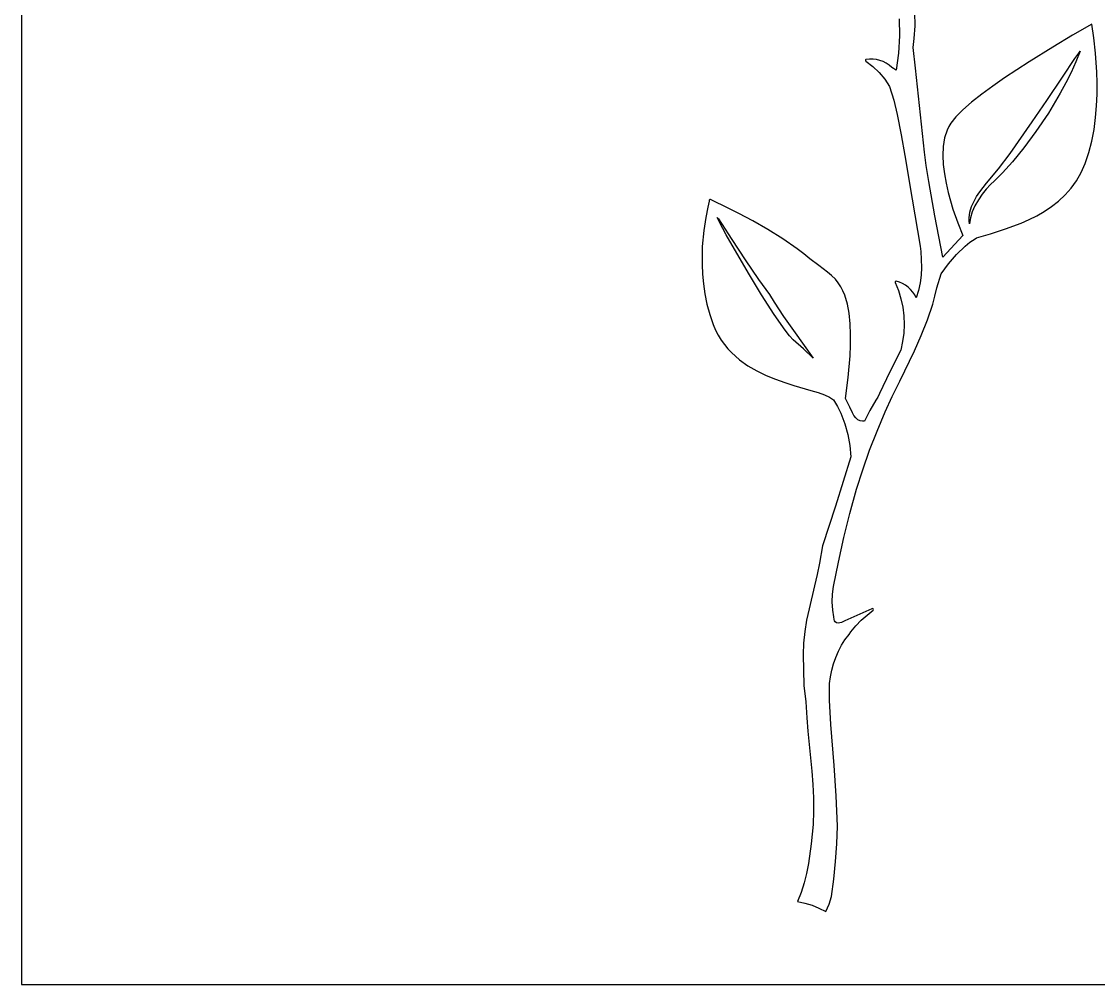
# Model space of a CAD drawing. Extents: x 0 to 706, y 0 to 706.
# Drawn here: x 0 to 453.3, y 0 to 405.3 of the extents above; entities that cross this region are included whole.
import ezdxf

# ---------------------------------------------------------------- set-up
doc = ezdxf.new("R2010")
doc.units = 0

msp = doc.modelspace()

# ---------------------------------------------------------------- linework, layer by layer
at = {"layer": 'BACKGROUND'}
for p, q in [((0, 705.553127), (0, -0.000873)), ((0, -0.000873), (705.554, -0.000873))]:
    msp.add_line(p, q, dxfattribs=at)
at = {"layer": 'OBJECTS'}
for p, q in [((376.112059, 403.536591), (376.056365, 409.026275)), ((369.42113, 406.423877), (369.546913, 399.222856)), ((375.746538, 398.077929), (376.112059, 403.536591)), ((450.448832, 404.128055), (442.435646, 399.508484)), ((451.338971, 398.380662), (450.448832, 404.128055)), ((369.546913, 399.222856), (369.121884, 392.026515)), ((442.435646, 399.508484), (434.03361, 394.490636)), ((375.378945, 394.338493), (375.746538, 398.077929)), ((434.03361, 394.490636), (424.136342, 388.339961)), ((452.054144, 391.976805), (451.338971, 398.380662)), ((369.121884, 392.026515), (368.141372, 384.872781)), ((376.30322, 385.652065), (375.378945, 394.338493)), ((443.383513, 389.707253), (444.999581, 391.994774)), ((445.670468, 392.751349), (443.847925, 388.272458)), ((444.999581, 391.994774), (445.670468, 392.751349)), ((452.596053, 383.913183), (452.054144, 391.976805)), ((355.258496, 389.1984), (355.18837, 389.009267)), ((355.18837, 389.009267), (355.359203, 388.637617)), ((355.446691, 389.306835), (355.258496, 389.1984)), ((355.359203, 388.637617), (358.342081, 386.336767)), ((356.941204, 389.490985), (355.446691, 389.306835)), ((358.429669, 389.483648), (356.941204, 389.490985)), ((358.342081, 386.336767), (360.991155, 383.76581)), ((359.895024, 389.292863), (358.429669, 389.483648)), ((361.320208, 388.926673), (359.895024, 389.292863)), ((362.688159, 388.393118), (361.320208, 388.926673)), ((363.981817, 387.700239), (362.688159, 388.393118)), ((365.184119, 386.856076), (363.981817, 387.700239)), ((366.278004, 385.86867), (365.184119, 386.856076)), ((368.141372, 384.872781), (366.278004, 385.86867)), ((380.069115, 350.255479), (376.30322, 385.652065)), ((424.136342, 388.339961), (413.820141, 381.560869)), ((438.145999, 381.912144), (443.383513, 389.707253)), ((443.847925, 388.272458), (441.814084, 383.819732)), ((360.991155, 383.76581), (363.33285, 380.955473)), ((363.33285, 380.955473), (365.393592, 377.936479)), ((413.820141, 381.560869), (408.841283, 378.093294)), ((431.618246, 372.111563), (438.145999, 381.912144)), ((441.814084, 383.819732), (439.601728, 379.418238)), ((452.719221, 379.421541), (452.596053, 383.913183)), ((365.393592, 377.936479), (367.175292, 372.118922)), ((408.841283, 378.093294), (404.161304, 374.65777)), ((439.601728, 379.418238), (437.243645, 375.093041)), ((452.699697, 374.710053), (452.719221, 379.421541)), ((367.175292, 372.118922), (368.600335, 366.202411)), ((404.161304, 374.65777), (399.91474, 371.317346)), ((425.460579, 363.051054), (431.618246, 372.111563)), ((437.243645, 375.093041), (432.221439, 366.771808)), ((452.504358, 369.843753), (452.699697, 374.710053)), ((396.236128, 368.135075), (393.260007, 365.174007)), ((399.91474, 371.317346), (396.236128, 368.135075)), ((452.100076, 364.887671), (452.504358, 369.843753)), ((368.600335, 366.202411), (370.267603, 357.537546)), ((393.260007, 365.174007), (391.120913, 362.497194)), ((416.141401, 349.689889), (425.460579, 363.051054)), ((432.221439, 366.771808), (427.009755, 359.05656)), ((451.453729, 359.906841), (452.100076, 364.887671)), ((389.577056, 359.564393), (388.55038, 356.280635)), ((390.280736, 361.079321), (389.577056, 359.564393)), ((391.120913, 362.497194), (390.280736, 361.079321)), ((427.009755, 359.05656), (421.870881, 352.147826)), ((450.53219, 354.966294), (451.453729, 359.906841)), ((370.267603, 357.537546), (371.747811, 348.838021)), ((388.55038, 356.280635), (387.983265, 352.720454)), ((449.302335, 350.131063), (450.53219, 354.966294)), ((380.786928, 344.724475), (380.069115, 350.255479)), ((387.983265, 352.720454), (387.818093, 348.958384)), ((411.287559, 343.224611), (416.141401, 349.689889)), ((421.870881, 352.147826), (417.067104, 346.246135)), ((447.731038, 345.466179), (449.302335, 350.131063)), ((371.747811, 348.838021), (374.862479, 330.56382)), ((381.841356, 338.019778), (380.786928, 344.724475)), ((387.818093, 348.958384), (387.997247, 345.068959)), ((387.997247, 345.068959), (388.463109, 341.126713)), ((417.067104, 346.246135), (412.860715, 341.552017)), ((446.037479, 341.674091), (447.731038, 345.466179)), ((388.463109, 341.126713), (389.15806, 337.206179)), ((406.21236, 337.203436), (411.287559, 343.224611)), ((412.860715, 341.552017), (409.514, 338.266)), ((444.033167, 338.224627), (446.037479, 341.674091)), ((384.427057, 323.44553), (381.841356, 338.019778)), ((389.15806, 337.206179), (390.024482, 333.381891)), ((403.304199, 333.589544), (406.21236, 337.203436)), ((407.81555, 336.638255), (406.067066, 334.719345)), ((409.514, 338.266), (407.81555, 336.638255)), ((441.751329, 335.096995), (444.033167, 338.224627)), ((390.024482, 333.381891), (392.041268, 326.320188)), ((400.91753, 329.617672), (402.037988, 331.648736)), ((402.037988, 331.648736), (403.304199, 333.589544)), ((404.34895, 332.564742), (402.741608, 330.229916)), ((406.067066, 334.719345), (404.34895, 332.564742)), ((436.487989, 329.72407), (439.225193, 332.270406)), ((439.225193, 332.270406), (441.751329, 335.096995)), ((288.836747, 327.083613), (287.987637, 322.865911)), ((289.47457, 329.676938), (288.836747, 327.083613)), ((289.478804, 330.052999), (289.47457, 329.676938)), ((289.664364, 330.357798), (289.478804, 330.052999)), ((289.68165, 330.416359), (289.664364, 330.357798)), ((289.691881, 330.368734), (289.68165, 330.416359)), ((290.009733, 330.357445), (289.691881, 330.368734)), ((290.893087, 329.892132), (290.009733, 330.357445)), ((296.832699, 327.057883), (290.893087, 329.892132)), ((301.876336, 324.512745), (296.832699, 327.057883)), ((374.862479, 330.56382), (378.248433, 310.700711)), ((399.177325, 325.062659), (399.928415, 327.41582)), ((399.928415, 327.41582), (400.91753, 329.617672)), ((401.325443, 327.77034), (400.18086, 325.241484)), ((402.741608, 330.229916), (401.325443, 327.77034)), ((430.513288, 325.388999), (433.572944, 327.437198)), ((433.572944, 327.437198), (436.487989, 329.72407)), ((287.987637, 322.865911), (287.154171, 317.278523)), ((293.728591, 320.810891), (292.741991, 322.848587)), ((292.741991, 322.848587), (293.320041, 322.205381)), ((293.320041, 322.205381), (294.665006, 320.253846)), ((307.769453, 321.377815), (301.876336, 324.512745)), ((387.774823, 306.13119), (384.427057, 323.44553)), ((392.041268, 326.320188), (394.052523, 320.537875)), ((398.823969, 322.632042), (399.177325, 325.062659)), ((398.846351, 321.410766), (398.823969, 322.632042)), ((399.388263, 322.698821), (399.028056, 320.19782)), ((400.18086, 325.241484), (399.388263, 322.698821)), ((420.798929, 320.468542), (424.093052, 321.92546)), ((424.093052, 321.92546), (427.342247, 323.558683)), ((427.342247, 323.558683), (430.513288, 325.388999)), ((296.618823, 315.554476), (293.728591, 320.810891)), ((294.665006, 320.253846), (299.035047, 313.542065)), ((314.112245, 317.774756), (307.769453, 321.377815)), ((320.504907, 313.825229), (314.112245, 317.774756)), ((394.052523, 320.537875), (396.21466, 315.196501)), ((399.028056, 320.19782), (398.846351, 321.410766)), ((407.837738, 315.988104), (414.208817, 318.000455)), ((414.208817, 318.000455), (420.798929, 320.468542)), ((287.154171, 317.278523), (286.563278, 310.576136)), ((306.025897, 299.311085), (296.618823, 315.554476)), ((299.035047, 313.542065), (304.610859, 304.945793)), ((326.547633, 309.650898), (320.504907, 313.825229)), ((396.21466, 315.196501), (387.774823, 306.13119)), ((399.233317, 312.38433), (401.358149, 313.889109)), ((401.358149, 313.889109), (401.951519, 314.26517)), ((401.951519, 314.26517), (407.837738, 315.988104)), ((286.563278, 310.576136), (286.429712, 306.88641)), ((329.312831, 307.517451), (326.547633, 309.650898)), ((378.248433, 310.700711), (378.535946, 308.488093)), ((378.535946, 308.488093), (378.741218, 305.145664)), ((393.52672, 307.174396), (397.226353, 310.755077)), ((397.226353, 310.755077), (399.233317, 312.38433)), ((286.429712, 306.88641), (286.441887, 303.013443)), ((304.610859, 304.945793), (310.151183, 296.697581)), ((331.840618, 305.373425), (329.312831, 307.517451)), ((335.581466, 302.582254), (331.840618, 305.373425)), ((378.741218, 305.145664), (378.779009, 301.792386)), ((390.180635, 303.249559), (393.52672, 307.174396)), ((286.441887, 303.013443), (286.62817, 298.989072)), ((311.500598, 290.286908), (306.025897, 299.311085)), ((339.227196, 299.858727), (335.581466, 302.582254)), ((340.967891, 298.392553), (339.227196, 299.858727)), ((378.779009, 301.792386), (378.613695, 298.524431)), ((387.109486, 299.083059), (390.180635, 303.249559)), ((286.62817, 298.989072), (287.016927, 294.845132)), ((287.016927, 294.845132), (287.636525, 290.61346)), ((310.151183, 296.697581), (314.862167, 290.44355)), ((342.563628, 296.779072), (340.967891, 298.392553)), ((343.78749, 295.234312), (342.563628, 296.779072)), ((344.843879, 293.592421), (343.78749, 295.234312)), ((367.749304, 295.871906), (367.716275, 295.466742)), ((367.716275, 295.466742), (369.09287, 292.091803)), ((368.12973, 296.005079), (367.749304, 295.871906)), ((369.512593, 295.606036), (368.12973, 296.005079)), ((370.829505, 295.044688), (369.512593, 295.606036)), ((372.067596, 294.333321), (370.829505, 295.044688)), ((378.214258, 295.283694), (377.55877, 292.088268)), ((378.613695, 298.524431), (378.214258, 295.283694)), ((385.207312, 293.155347), (387.109486, 299.083059)), ((287.636525, 290.61346), (288.515328, 286.325893)), ((316.794646, 281.969609), (311.500598, 290.286908)), ((314.862167, 290.44355), (316.829252, 287.156727)), ((345.744611, 291.867228), (344.843879, 293.592421)), ((346.501501, 290.072561), (345.744611, 291.867228)), ((369.09287, 292.091803), (370.160849, 288.61051)), ((373.213996, 293.484223), (372.067596, 294.333321)), ((374.255837, 292.509679), (373.213996, 293.484223)), ((375.180249, 291.421977), (374.255837, 292.509679)), ((375.974361, 290.233402), (375.180249, 291.421977)), ((376.625306, 288.956242), (375.974361, 290.233402)), ((377.55877, 292.088268), (376.625306, 288.956242)), ((384.436705, 289.744916), (385.207312, 293.155347)), ((288.515328, 286.325893), (289.681704, 282.014267)), ((316.829252, 287.156727), (320.765317, 281.154976)), ((347.631016, 286.33012), (346.501501, 290.072561)), ((348.326946, 282.475729), (347.631016, 286.33012)), ((370.160849, 288.61051), (370.920135, 285.049627)), ((381.331759, 279.718302), (383.524787, 286.370964)), ((383.524787, 286.370964), (384.436705, 289.744916)), ((289.681704, 282.014267), (291.164019, 277.710417)), ((321.386972, 275.340588), (316.794646, 281.969609)), ((320.765317, 281.154976), (324.905375, 275.292924)), ((348.771214, 278.025589), (348.326946, 282.475729)), ((370.920135, 285.049627), (371.370648, 281.435918)), ((371.370648, 281.435918), (371.512311, 277.796149)), ((291.164019, 277.710417), (292.145256, 275.409923)), ((348.961024, 273.544556), (348.771214, 278.025589)), ((371.512311, 277.796149), (371.345044, 274.157082)), ((378.737706, 273.168977), (381.331759, 279.718302)), ((292.145256, 275.409923), (293.257154, 273.251421)), ((293.257154, 273.251421), (294.490525, 271.229165)), ((323.257154, 272.965869), (321.386972, 275.340588)), ((324.756504, 271.381245), (323.257154, 272.965869)), ((324.905375, 275.292924), (333.273599, 263.628617)), ((348.933686, 269.042612), (348.961024, 273.544556)), ((371.345044, 274.157082), (370.86877, 270.545482)), ((375.852107, 266.694602), (378.737706, 273.168977)), ((294.490525, 271.229165), (295.836183, 269.337406)), ((295.836183, 269.337406), (297.284941, 267.570396)), ((297.284941, 267.570396), (298.82761, 265.922388)), ((329.099321, 267.531654), (324.756504, 271.381245)), ((333.273599, 263.628617), (329.099321, 267.531654)), ((348.72651, 264.529742), (348.933686, 269.042612)), ((370.86877, 270.545482), (370.083409, 266.988113)), ((298.82761, 265.922388), (302.157934, 262.960386)), ((302.157934, 262.960386), (305.753658, 260.405418)), ((347.921886, 255.511158), (348.72651, 264.529742)), ((370.072473, 266.958479), (365.502247, 257.829449)), ((369.644191, 253.857168), (375.852107, 266.694602)), ((370.083409, 266.988113), (370.072473, 266.958479)), ((305.753658, 260.405418), (309.541282, 258.211501)), ((309.541282, 258.211501), (313.447308, 256.332654)), ((313.447308, 256.332654), (317.398237, 254.722894)), ((317.398237, 254.722894), (321.32057, 253.33624)), ((346.845635, 246.568674), (347.921886, 255.511158)), ((365.502247, 257.829449), (361.140512, 248.655703)), ((366.540832, 247.43734), (369.644191, 253.857168)), ((321.32057, 253.33624), (325.140809, 252.126708)), ((325.140809, 252.126708), (332.18101, 250.055087)), ((332.18101, 250.055087), (335.253974, 249.101032)), ((335.253974, 249.101032), (337.930848, 248.140173)), ((337.930848, 248.140173), (340.138135, 247.126526)), ((340.138135, 247.126526), (341.802335, 246.014109)), ((341.802335, 246.014109), (341.805158, 246.038451)), ((341.805158, 246.038451), (343.409852, 243.271576)), ((348.659967, 242.951652), (346.845635, 246.568674)), ((359.632743, 245.876173), (357.120133, 241.561137)), ((360.468472, 247.201556), (359.632743, 245.876173)), ((361.140512, 248.655703), (360.468472, 247.201556)), ((363.583846, 240.978923), (366.540832, 247.43734)), ((343.409852, 243.271576), (344.824576, 240.402838)), ((344.824576, 240.402838), (346.556446, 235.996196)), ((349.752297, 240.642241), (348.659967, 242.951652)), ((350.388205, 239.532928), (349.752297, 240.642241)), ((357.120133, 241.561137), (354.867079, 237.118837)), ((360.166649, 232.938523), (363.583846, 240.978923)), ((346.556446, 235.996196), (347.848051, 231.438378)), ((351.148104, 238.513012), (350.388205, 239.532928)), ((352.06614, 237.667962), (351.148104, 238.513012)), ((352.999125, 237.18291), (352.06614, 237.667962)), ((353.936343, 237.014365), (352.999125, 237.18291)), ((354.867079, 237.118837), (353.936343, 237.014365)), ((347.848051, 231.438378), (348.69013, 226.776512)), ((356.975539, 224.830688), (360.166649, 232.938523)), ((348.69013, 226.776512), (349.073422, 222.057728)), ((354.060256, 216.66061), (356.975539, 224.830688)), ((349.071658, 222.045734), (345.806354, 211.697859)), ((349.073422, 222.057728), (349.071658, 222.045734)), ((351.470542, 208.433481), (354.060256, 216.66061)), ((345.806354, 211.697859), (342.62995, 201.340194)), ((348.658363, 198.272279), (351.470542, 208.433481)), ((342.62995, 201.340194), (337.213765, 184.548714)), ((346.126014, 188.057434), (348.658363, 198.272279)), ((343.854875, 177.802637), (346.126014, 188.057434)), ((337.213765, 184.548714), (335.824529, 177.308672)), ((335.824529, 177.308672), (334.870327, 172.524969)), ((341.826324, 167.521579), (343.854875, 177.802637)), ((334.870327, 172.524969), (333.768385, 167.739132)), ((333.768385, 167.739132), (331.476068, 158.151998)), ((341.243184, 161.105624), (341.400346, 164.329477)), ((341.400346, 164.329477), (341.826324, 167.521579)), ((341.537753, 157.473432), (341.243184, 161.105624)), ((331.476068, 158.151998), (330.463087, 153.34617)), ((341.854194, 154.712952), (341.537753, 157.473432)), ((342.034198, 153.580494), (341.854194, 154.712952)), ((357.981747, 158.151469), (347.745922, 153.587946)), ((353.474051, 153.300697), (358.42554, 157.576443)), ((358.24655, 158.167587), (357.981747, 158.151469)), ((358.463729, 158.029849), (358.24655, 158.167587)), ((358.42554, 157.576443), (358.550864, 157.809165)), ((358.550864, 157.809165), (358.463729, 158.029849)), ((330.463087, 153.34617), (329.657155, 148.529146)), ((342.223386, 153.035712), (342.034198, 153.580494)), ((342.538581, 152.570537), (342.223386, 153.035712)), ((343.072268, 152.215999), (342.538581, 152.570537)), ((343.70743, 152.099668), (343.072268, 152.215999)), ((345.14622, 152.380479), (343.70743, 152.099668)), ((346.583026, 153.010671), (345.14622, 152.380479)), ((347.745922, 153.587946), (346.583026, 153.010671)), ((349.092472, 148.459274), (351.169987, 150.981685)), ((351.169987, 150.981685), (353.474051, 153.300697)), ((329.657155, 148.529146), (329.146968, 143.698661)), ((345.122788, 142.757797), (346.612756, 145.114471)), ((346.612756, 145.114471), (348.317421, 147.32051)), ((348.317421, 147.32051), (349.092472, 148.459274)), ((329.146968, 143.698661), (329.021225, 138.852451)), ((343.838045, 140.272428), (345.122788, 142.757797)), ((329.021225, 138.852451), (329.347896, 125.766188)), ((341.846351, 135.003366), (342.749057, 137.680305)), ((342.749057, 137.680305), (343.838045, 140.272428)), ((340.561902, 129.482802), (341.120456, 132.263552)), ((341.120456, 132.263552), (341.846351, 135.003366)), ((340.161217, 126.683055), (340.561902, 129.482802)), ((329.347896, 125.766188), (330.120478, 118.986872)), ((340.035515, 123.810234), (340.161217, 126.683055)), ((340.113261, 119.686909), (340.035515, 123.810234)), ((330.120478, 118.986872), (330.598843, 112.181098)), ((340.674507, 109.364395), (340.113261, 119.686909)), ((330.598843, 112.181098), (330.977376, 106.57011)), ((341.987896, 92.145482), (340.674507, 109.364395)), ((330.977376, 106.57011), (331.491457, 100.958898)), ((331.491457, 100.958898), (332.621402, 89.739013)), ((342.879011, 79.40741), (341.987896, 92.145482)), ((332.621402, 89.739013), (333.084833, 84.131944)), ((333.084833, 84.131944), (333.378947, 78.527859)), ((333.378947, 78.527859), (333.427528, 72.927562)), ((343.411351, 66.606896), (342.879011, 79.40741)), ((333.427528, 72.927562), (333.15436, 67.331853)), ((333.15436, 67.331853), (332.381856, 59.123675)), ((343.135138, 59.183994), (343.411351, 66.606896)), ((332.381856, 59.123675), (331.21585, 50.849185)), ((342.652881, 51.774387), (343.135138, 59.183994)), ((331.21585, 50.849185), (330.40097, 46.750274)), ((341.942024, 44.38383), (342.652881, 51.774387)), ((330.40097, 46.750274), (329.386536, 42.710626)), ((329.386536, 42.710626), (328.138823, 38.755519)), ((340.980012, 37.018078), (341.942024, 44.38383)), ((328.138823, 38.755519), (326.624105, 34.910235)), ((339.900823, 33.795945), (340.980012, 37.018078)), ((326.624105, 34.910235), (329.723295, 34.263138)), ((329.723295, 34.263138), (332.744962, 33.348977)), ((332.744962, 33.348977), (335.673232, 32.170961)), ((335.673232, 32.170961), (338.492229, 30.732297)), ((338.492229, 30.732297), (339.900823, 33.795945))]:
    msp.add_line(p, q, dxfattribs=at)

doc.saveas('drawing.dxf')
